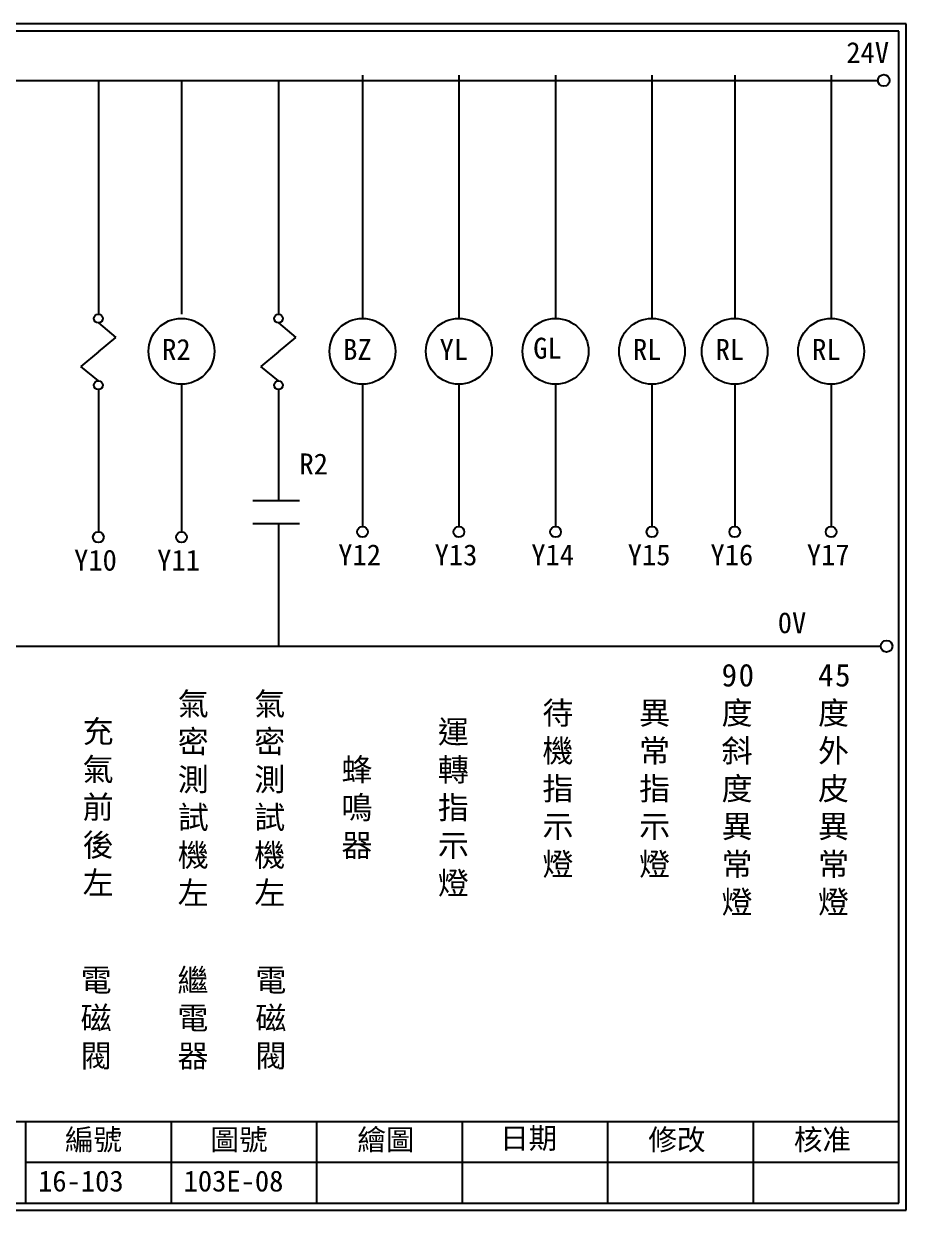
# Model space of a CAD drawing. Extents: x 889 to 1176, y 251 to 455.
# Drawn here: x 1024.5 to 1176.1, y 251.2 to 455.2 of the extents above; entities that cross this region are included whole.
import ezdxf

# ---------------------------------------------------------------- set-up
doc = ezdxf.new("R2010")
doc.units = 0
doc.layers.get('0').update_dxf_attribs({"linetype": 'CONTINUOUS'})
doc.layers.add('圖框層', color=7, linetype='CONTINUOUS')
doc.layers.add('標尺寸層', color=3, linetype='CONTINUOUS')
doc.styles.add('CNS', font='romanc.shx', dxfattribs={"bigfont": 'chineset.shx'})
doc.styles.add('STSL', font='kaiu.ttf')

msp = doc.modelspace()

# ---------------------------------------------------------------- linework, layer by layer
for p, q in [((1063.82, 373.23), (1071.85, 373.23)), ((1063.82, 369.23), (1071.85, 369.23)), ((1068.22, 367.81), (1068.22, 348.15))]:
    msp.add_line(p, q)
for centre in [(1172.21, 445.42), (1172.69, 348.15)]:
    msp.add_circle(centre, 1)
at = {"layer": '圖框層', "color": 7}
for p, q in [((1176.07, 455.16), (889.07, 455.16)), ((1176.07, 251.2), (1176.07, 455.16)), ((1174.82, 453.91), (890.32, 453.91)), ((1174.82, 252.44), (1174.82, 453.91)), ((890.32, 266.44), (1174.82, 266.44)), ((1024.82, 252.44), (1024.82, 266.44)), ((1049.82, 252.44), (1049.82, 266.44)), ((1074.82, 252.44), (1074.82, 266.44)), ((1099.82, 252.44), (1099.82, 266.44)), ((1124.82, 252.44), (1124.82, 266.44)), ((1149.82, 252.44), (1149.82, 266.44)), ((1024.82, 259.44), (1174.82, 259.44)), ((889.07, 251.2), (1176.07, 251.2)), ((890.32, 252.44), (1174.82, 252.44))]:
    msp.add_line(p, q, dxfattribs=at)
at = {"layer": '標尺寸層', "color": 7}
for p, q in [((893.61, 445.42), (1171.21, 445.42)), ((1037.28, 445.42), (1037.28, 405.22)), ((1051.56, 445.42), (1051.56, 405.22)), ((1068.22, 445.42), (1068.22, 405.22)), ((1082.66, 446.34), (1082.66, 404.51)), ((1099.22, 446.34), (1099.22, 404.51)), ((1115.83, 446.34), (1115.83, 404.51)), ((1132.39, 446.34), (1132.39, 404.51)), ((1146.6, 446.34), (1146.6, 404.51)), ((1163.16, 446.34), (1163.16, 404.51)), ((1037.28, 403.72), (1040.28, 401.23)), ((1068.22, 403.72), (1071.23, 401.23)), ((1037.28, 398.74), (1040.28, 401.23)), ((1068.22, 398.74), (1071.23, 401.23)), ((1037.28, 398.74), (1034.28, 396.25)), ((1068.22, 398.74), (1065.22, 396.25)), ((1037.28, 393.76), (1034.28, 396.25)), ((1068.22, 393.76), (1065.22, 396.25)), ((1037.28, 392.26), (1037.28, 367.81)), ((1051.56, 393.18), (1051.56, 367.81)), ((1068.22, 392.26), (1068.22, 373.23)), ((1082.66, 393.18), (1082.66, 368.73)), ((1099.22, 393.18), (1099.22, 368.73)), ((1115.83, 393.18), (1115.83, 368.73)), ((1132.39, 393.18), (1132.39, 368.73)), ((1146.6, 393.18), (1146.6, 368.73)), ((1163.16, 393.18), (1163.16, 368.73)), ((1068.22, 369.23), (1068.22, 367.81)), ((893.82, 348.15), (1171.69, 348.15))]:
    msp.add_line(p, q, dxfattribs=at)
for centre, radius in [((1037.28, 404.47), 0.751), ((1051.56, 398.85), 5.66), ((1068.22, 404.47), 0.751), ((1082.66, 398.85), 5.66), ((1099.22, 398.85), 5.66), ((1115.83, 398.85), 5.66), ((1132.39, 398.85), 5.66), ((1146.6, 398.85), 5.66), ((1163.16, 398.85), 5.66), ((1037.28, 393.01), 0.751), ((1068.22, 393.01), 0.751), ((1037.28, 366.89), 0.92), ((1051.56, 366.89), 0.92), ((1082.66, 367.81), 0.92), ((1099.22, 367.81), 0.92), ((1115.83, 367.81), 0.92), ((1132.39, 367.81), 0.92), ((1146.6, 367.81), 0.92), ((1163.16, 367.81), 0.92)]:
    msp.add_circle(centre, radius, dxfattribs=at)

# ---------------------------------------------------------------- texts
at = {"layer": '圖框層', "color": 4, "style": 'STSL'}
for s, p in [('24V', (1165.77, 448.41)), ('R2', (1048.24, 397.38)), ('BZ', (1079.34, 397.38)), ('YL', (1095.9, 397.38)), ('GL', (1111.99, 397.59)), ('RL', (1129.12, 397.38)), ('RL', (1143.33, 397.38)), ('RL', (1159.9, 397.38)), ('R2', (1071.83, 377.69)), ('Y12', (1078.49, 362.07)), ('Y13', (1095.05, 362.07)), ('Y14', (1111.66, 362.07)), ('Y15', (1128.22, 362.07)), ('Y16', (1142.43, 362.07)), ('Y17', (1158.99, 362.07)), ('Y10', (1033.11, 361.15)), ('Y11', (1047.39, 361.15)), ('0V', (1154, 350.4)), ('編號', (1031.54, 261.53)), ('圖號', (1056.54, 261.53)), ('繪圖', (1081.76, 261.53)), ('日期', (1106.29, 261.78)), ('修改', (1131.76, 261.53)), ('核准', (1156.76, 261.53)), ('16-103', (1026.93, 254.42)), ('103E-08', (1051.93, 254.42))]:
    msp.add_text(s, height=3.6, dxfattribs=at).set_placement(p)
at = {"layer": '標尺寸層', "color": 7, "char_height": 3.9, "attachment_point": 5, "style": 'CNS'}
for s, insert, width in [('{\\fDFKai-SB|b0|i0|c136|p65;\\T1.1;\\C0;90度斜度異常燈}', (1147.27, 323.48), 2.8481), ('{\\fDFKai-SB|b0|i0|c136|p65;\\T1.1;\\C0;45度外皮異常燈}', (1163.84, 323.48), 2.8481), ('{\\fDFKai-SB|b0|i0|c136|p65;\\T1.1;\\C0;氣密測試機左}', (1053.85, 321.87), 2.8481), ('{\\fDFKai-SB|b0|i0|c136|p65;\\T1.1;\\C0;氣密測試機左}', (1066.99, 321.87), 2.8481), ('{\\fDFKai-SB|b0|i0|c136|p65;\\T1.1;\\C0;待機指示燈}', (1116.5, 323.48), 2.8481), ('{\\fDFKai-SB|b0|i0|c136|p65;\\T1.1;\\C0;異常指示燈}', (1133.11, 323.48), 2.8481), ('{\\fDFKai-SB|b0|i0|c136|p65;充氣前後左}', (1037.24, 320.36), 2.8481), ('{\\fDFKai-SB|b0|i0|c136|p65;\\T1.1;\\C0;\\P運轉指示燈}', (1098.53, 323.48), 2.8481), ('{\\fDFKai-SB|b0|i0|c136|p65;\\T1.1;\\C0;\\P蜂鳴器}', (1081.97, 323.48), 2.8481), ('{\\fDFKai-SB|b0|i0|c136|p65;電磁閥}', (1036.9, 284.04), 8.6627), ('{\\fDFKai-SB|b0|i0|c136|p65;繼電器}', (1053.53, 284.04), 8.6627), ('{\\fDFKai-SB|b0|i0|c136|p65;電磁閥}', (1066.92, 284.04), 8.6627)]:
    msp.add_mtext(s, dxfattribs=dict(at, insert=insert, width=width))

doc.saveas('drawing.dxf')
